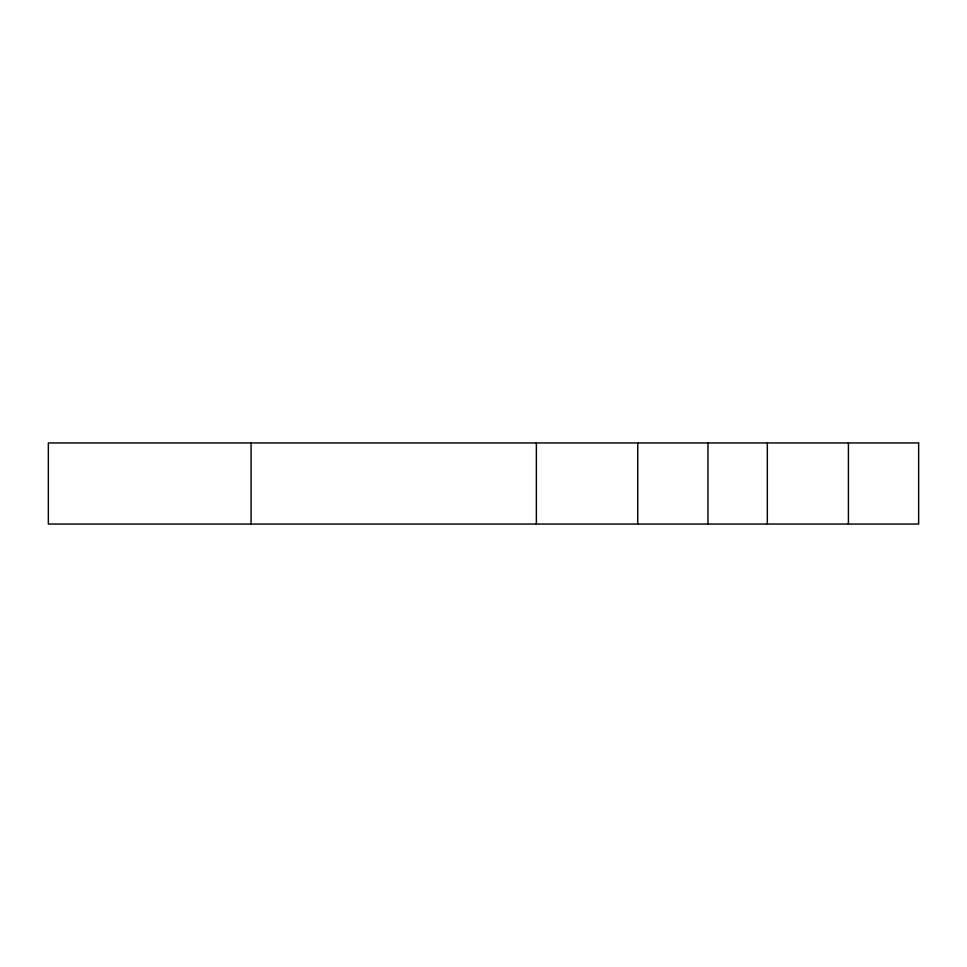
<?xml version="1.0" encoding="UTF-8"?>
<svg xmlns="http://www.w3.org/2000/svg" width="967" height="967" viewBox="0 0 967 967"><rect width="100%" height="100%" fill="white"/><g stroke="black" fill="none" stroke-linecap="round" stroke-linejoin="round"><path stroke-width="1.45" d="M848.422 442.959L848.422 524.041M767.327 442.959L767.327 524.041M707.965 442.959L707.965 524.041M637.736 442.959L637.736 524.041M536.371 442.959L536.371 524.041M251.082 442.959L251.082 524.041M918.65 442.959L48.35 442.959L48.35 524.041L918.65 524.041L918.65 442.959"/></g></svg>
